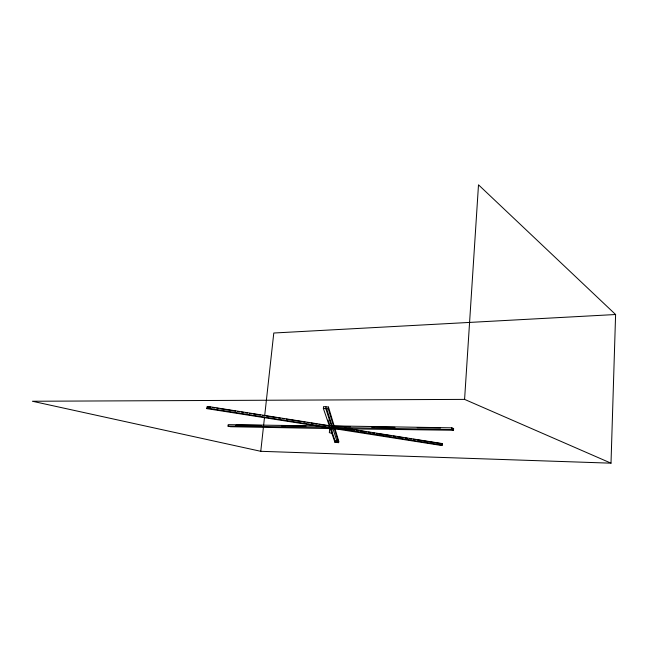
<?xml version="1.0" encoding="UTF-8"?>
<svg xmlns="http://www.w3.org/2000/svg" width="648" height="648" viewBox="0 0 648 648"><rect width="100%" height="100%" fill="white"/><g stroke="black" fill="none" stroke-linecap="round" stroke-linejoin="round"><path stroke-width="0.97" d="M611.007 463.174L615.6 314.515L478.499 184.826L464.584 399.387L611.007 463.174L260.763 451.308L32.4 401.25L464.584 399.387M451.672 427.834L453.616 428.539L453.503 430.248L451.559 429.551L451.672 427.834L330.691 425.849M452.531 429.899L452.644 428.19M317.949 425.93L228.201 424.643L228.031 426.109L230.494 426.716L334.344 428.66L440.105 445.273L442.365 445.087L442.471 443.596L344.388 428.069M336.782 442.487L336.911 441.102L332.699 427.85M332.1 428.02L331.598 433.277L329.33 432.645L329.978 425.785L208.591 406.563L207.052 406.952L206.842 408.629L327.88 427.648L330.148 428.288L334.943 442.317L338.629 442.649L338.758 441.264L335.065 428.984M442.365 445.087L334.068 427.737L334.214 426.157L328.463 407.041L323.538 406.612L323.368 408.443L329.832 427.364L451.559 429.551M334.943 442.317L335.073 440.94L330.618 427.672M326.001 406.831L325.831 408.661L331.946 427.55L332.1 425.971L326.616 408.742M334.068 427.737L328.293 408.872L328.463 407.041M260.763 451.308L264.514 417.223M264.74 415.214L273.788 333.015L615.6 314.515M207.611 408.443L207.822 406.758L210.803 407.228M206.842 408.629L208.389 408.248L208.591 406.563M328.034 426.068L329.978 425.785M441.337 443.694L442.471 443.596M236.488 425.056L261.671 425.42M281.815 425.712L305.994 426.06M350.511 426.708L334.214 426.157M372.754 427.032L395.005 427.348M417.255 427.672L440.51 428.012M235.694 425.331L241.736 425.42M281.985 426.011L285.007 426.052M371.806 427.332L373.831 427.364M451.591 428.506L453.616 428.539M228.031 426.109L329.832 427.364L208.389 408.248M453.503 430.248L334.344 428.66L338.629 442.649M323.368 408.443L328.293 408.872M335.073 440.94L338.758 441.264M212.787 407.543L214.772 407.859M216.756 408.175L218.749 408.491M220.733 408.799L235.629 411.156M237.622 411.472L239.606 411.788M241.591 412.104L243.583 412.42M245.568 412.727L247.552 413.043M249.537 413.359L251.529 413.675M253.514 413.991L260.464 415.085M262.456 415.4L264.441 415.716M266.425 416.032L276.356 417.604M278.348 417.92L280.333 418.227M282.317 418.543L284.302 418.859M286.295 419.175L301.19 421.532M303.175 421.84L305.168 422.156M307.152 422.472L309.137 422.788M311.129 423.104L313.114 423.411M315.098 423.727L317.083 424.043M319.075 424.359L326.025 425.461M347.458 428.846L354.448 429.956M356.449 430.272L358.449 430.588M360.442 430.904L366.436 431.851M368.429 432.167L370.429 432.483M372.43 432.799L374.423 433.115M376.423 433.431L391.4 435.796M393.401 436.112L395.393 436.428M397.394 436.744L403.388 437.692M405.381 438.008L407.381 438.323M409.374 438.639L411.375 438.955M413.375 439.271L415.368 439.587M417.369 439.903L440.34 443.54M207.052 406.952L209.053 407.268M328.05 420.034L329.662 424.829"/></g></svg>
